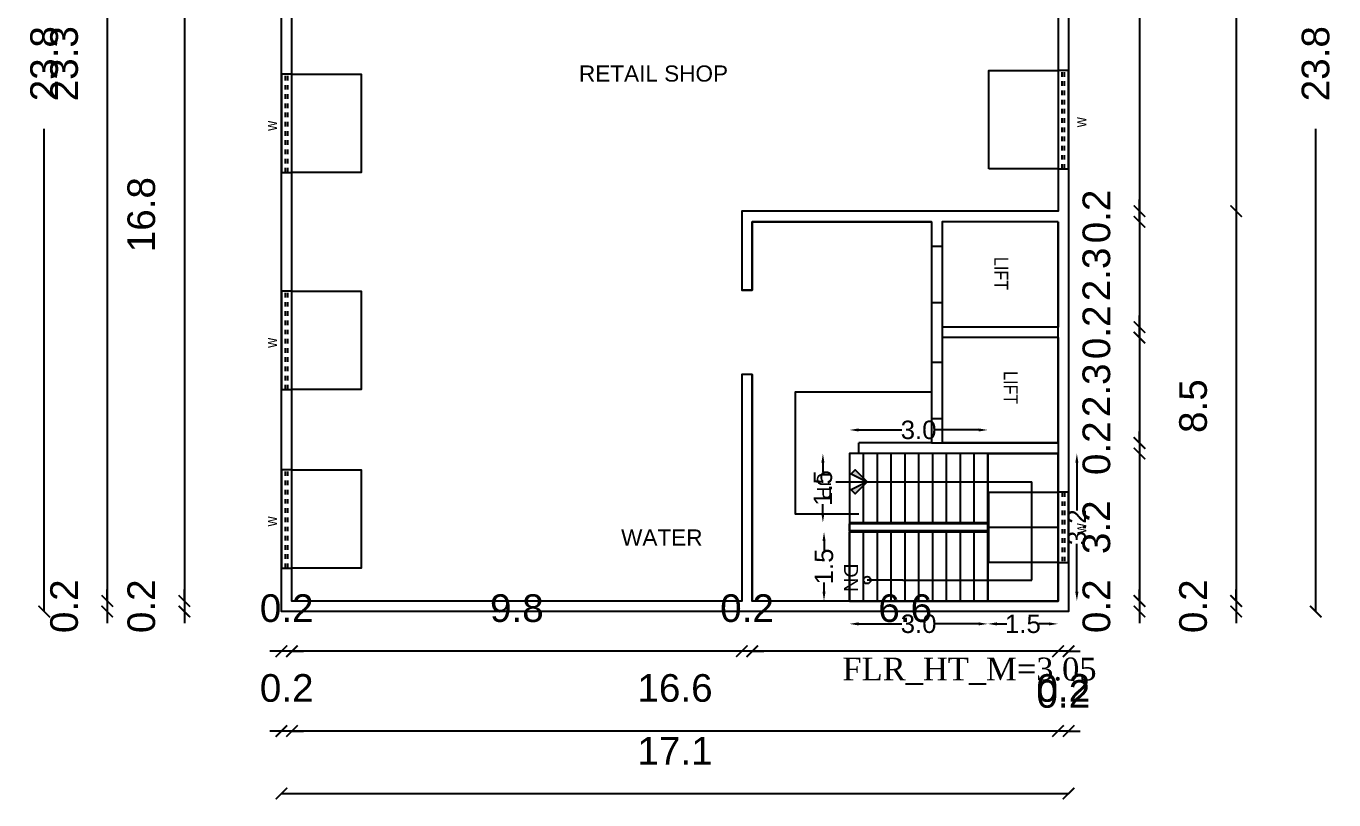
# Model space of a CAD drawing. Header units: metres. Extents: x 21671 to 43338, y -49512 to -25104.
# Drawn here: x 21864.47 to 21892.83, y -25137.59 to -25120.8 of the extents above; entities that cross this region are included whole.
import ezdxf

# ---------------------------------------------------------------- set-up
doc = ezdxf.new("R2010")
doc.units = ezdxf.units.M
doc.linetypes.add('HIDDENX2', pattern=[0.375, 0.25, -0.125])
for name, color, linetype in [('0 @ 1', 7, 'Continuous'), ('5', 5, 'Continuous'), ('BLK_1_FLR_4_BLT_UP_AREA', 7, 'Continuous'), ('BLK_1_FLR_4_LIFT_1', 7, 'Continuous'), ('BLK_1_FLR_4_REGULAR_ROOM', 7, 'Continuous'), ('BLK_1_FLR_4_ROOF_AREA', 7, 'Continuous'), ('BLK_1_FLR_4_STAIR_1', 7, 'Continuous'), ('BLK_1_FLR_4_STAIR_1_FLIGHT_1', 7, 'Continuous'), ('BLK_1_FLR_4_STAIR_1_FLIGHT_2', 7, 'Continuous'), ('BLK_1_FLR_4_STAIR_1_LANDING_1', 7, 'Continuous')]:
    doc.layers.add(name, color=color, linetype=linetype)
doc.styles.add('2mm', font='swissl.ttf', dxfattribs={"height": 2})
doc.styles.add('ARIAL', font='arial.ttf')
doc.styles.add('SEN', font='tahoma.ttf', dxfattribs={"height": 1})
doc.styles.get("Standard").update_dxf_attribs({"font": 'arial.ttf'})
doc.styles.add('TIMES', font='times.ttf')
doc.dimstyles.new('ISO-25', dxfattribs={"dimtxt": 1, "dimasz": 2.5, "dimexe": 1.25, "dimexo": 0.625, "dimtad": 1, "dimdec": 1, "dimzin": 1, "dimdsep": 46, "dimtxsty": 'Standard', "dimcen": 2.5, "dimse1": 1, "dimse2": 1, "dimsd1": 1, "dimsd2": 1, "dimadec": 1, "dimazin": 3, "dimtfac": 1, "dimtdec": 1, "dimtix": 1, "dimtmove": 2, "dimatfit": 3, "dimfxl": 0, "dimarcsym": 0})

# ---------------------------------------------------------------- blocks, each defined once
blk = doc.blocks.new('A$C674B7934')
at = {"layer": '5', "linetype": 'HIDDENX2'}
for p, q in [((3.5, 90), (3.5, 6)), ((5.5, 90), (5.5, 6))]:
    blk.add_line(p, q, dxfattribs=at)
at = {"layer": '5'}
blk.add_lwpolyline([(0, 6), (9, 6), (9, 90), (0, 90)], close=True, dxfattribs=at)
blk = doc.blocks.new('A$C617F55A5')
at = {"layer": '5', "linetype": 'HIDDENX2'}
for p, q in [((0, 5.5), (60, 5.5)), ((0, 3.5), (60, 3.5))]:
    blk.add_line(p, q, dxfattribs=at)
at = {"layer": '5'}
blk.add_lwpolyline([(60, 0), (60, 9), (0, 9), (0, 0)], close=True, dxfattribs=at)
blk = doc.blocks.new('_ArchTick')
at = {"color": 0, "linetype": 'ByBlock', "const_width": 0.15}
blk.add_lwpolyline([(-0.5, -0.5), (0.5, 0.5)], dxfattribs=at)
blk = doc.blocks.new('*D225')
at = {"color": 0, "lineweight": -2}
blk.add_line((21867.906, -25116.512), (21867.906, -25133.277), dxfattribs=at)
at = {"layer": 'Defpoints', "color": 0}
for p in [(21870.237, -25116.512), (21867.906, -25133.277), (21870.237, -25133.277)]:
    blk.add_point(p, dxfattribs=at)
at = {"color": 0, "lineweight": -2, "xscale": 0.25, "yscale": 0.25, "zscale": 0.25}
for p, rotation in [((21867.906, -25116.512), 90), ((21867.906, -25133.277), 270)]:
    blk.add_blockref('_ArchTick', p, dxfattribs=dict(at, rotation=rotation))
at = {"color": 0, "insert": (21866.974, -25124.894), "char_height": 0.6, "attachment_point": 5, "rotation": 90}
blk.add_mtext('16.8', dxfattribs=at)
blk = doc.blocks.new('*D196')
at = {"color": 0, "lineweight": -2}
for p, q in [((21867.906, -25133.277), (21867.906, -25133.027)), ((21867.906, -25133.277), (21867.906, -25133.506)), ((21867.906, -25133.506), (21867.906, -25133.756))]:
    blk.add_line(p, q, dxfattribs=at)
at = {"layer": 'Defpoints', "color": 0}
for p in [(21870.237, -25133.277), (21867.906, -25133.506), (21870.009, -25133.506)]:
    blk.add_point(p, dxfattribs=at)
at = {"color": 0, "lineweight": -2, "xscale": 0.25, "yscale": 0.25, "zscale": 0.25}
for p, rotation in [((21867.906, -25133.277), 270), ((21867.906, -25133.506), 90)]:
    blk.add_blockref('_ArchTick', p, dxfattribs=dict(at, rotation=rotation))
at = {"color": 0, "insert": (21866.974, -25133.391), "char_height": 0.6, "attachment_point": 5, "rotation": 90}
blk.add_mtext('0.2', dxfattribs=at)
blk = doc.blocks.new('*D198')
at = {"color": 0, "lineweight": -2}
blk.add_line((21866.232, -25109.958), (21866.232, -25133.277), dxfattribs=at)
at = {"layer": 'Defpoints', "color": 0}
for p in [(21870.237, -25109.958), (21866.232, -25133.277), (21870.237, -25133.277)]:
    blk.add_point(p, dxfattribs=at)
at = {"color": 0, "lineweight": -2, "xscale": 0.25, "yscale": 0.25, "zscale": 0.25}
for p, rotation in [((21866.232, -25109.958), 90), ((21866.232, -25133.277), 270)]:
    blk.add_blockref('_ArchTick', p, dxfattribs=dict(at, rotation=rotation))
at = {"color": 0, "insert": (21865.3, -25121.618), "char_height": 0.6, "attachment_point": 5, "rotation": 90}
blk.add_mtext('23.3', dxfattribs=at)
blk = doc.blocks.new('*D199')
at = {"color": 0, "lineweight": -2}
for p, q in [((21866.232, -25133.277), (21866.232, -25133.027)), ((21866.232, -25133.277), (21866.232, -25133.506)), ((21866.232, -25133.506), (21866.232, -25133.756))]:
    blk.add_line(p, q, dxfattribs=at)
at = {"layer": 'Defpoints', "color": 0}
for p in [(21870.237, -25133.277), (21866.232, -25133.506), (21870.009, -25133.506)]:
    blk.add_point(p, dxfattribs=at)
at = {"color": 0, "lineweight": -2, "xscale": 0.25, "yscale": 0.25, "zscale": 0.25}
for p, rotation in [((21866.232, -25133.277), 270), ((21866.232, -25133.506), 90)]:
    blk.add_blockref('_ArchTick', p, dxfattribs=dict(at, rotation=rotation))
at = {"color": 0, "insert": (21865.3, -25133.391), "char_height": 0.6, "attachment_point": 5, "rotation": 90}
blk.add_mtext('0.2', dxfattribs=at)
blk = doc.blocks.new('*D226')
at = {"color": 0, "lineweight": -2}
for p, q in [((21864.867, -25109.73), (21864.867, -25120.208)), ((21864.867, -25133.506), (21864.867, -25123.028))]:
    blk.add_line(p, q, dxfattribs=at)
at = {"layer": 'Defpoints', "color": 0}
for p in [(21870.009, -25109.73), (21864.867, -25133.506), (21870.009, -25133.506)]:
    blk.add_point(p, dxfattribs=at)
at = {"color": 0, "lineweight": -2, "xscale": 0.25, "yscale": 0.25, "zscale": 0.25}
for p, rotation in [((21864.867, -25109.73), 90), ((21864.867, -25133.506), 270)]:
    blk.add_blockref('_ArchTick', p, dxfattribs=dict(at, rotation=rotation))
at = {"color": 0, "insert": (21864.867, -25121.618), "char_height": 0.6, "attachment_point": 5, "rotation": 90}
blk.add_mtext('23.8', dxfattribs=at)
blk = doc.blocks.new('*D227')
at = {"color": 0, "lineweight": -2}
blk.add_line((21888.616, -25109.958), (21888.616, -25124.818), dxfattribs=at)
at = {"layer": 'Defpoints', "color": 0}
for p in [(21886.85, -25109.958), (21886.85, -25124.818), (21888.616, -25124.818)]:
    blk.add_point(p, dxfattribs=at)
at = {"color": 0, "lineweight": -2, "xscale": 0.25, "yscale": 0.25, "zscale": 0.25}
for p, rotation in [((21888.616, -25109.958), 90), ((21888.616, -25124.818), 270)]:
    blk.add_blockref('_ArchTick', p, dxfattribs=dict(at, rotation=rotation))
at = {"color": 0, "insert": (21887.685, -25117.388), "char_height": 0.6, "attachment_point": 5, "rotation": 90}
blk.add_mtext('14.9', dxfattribs=at)
blk = doc.blocks.new('*D228')
at = {"color": 0, "lineweight": -2}
for p, q in [((21888.616, -25124.818), (21888.616, -25124.568)), ((21888.616, -25124.818), (21888.616, -25125.047)), ((21888.616, -25125.047), (21888.616, -25125.297))]:
    blk.add_line(p, q, dxfattribs=at)
at = {"layer": 'Defpoints', "color": 0}
for p in [(21886.85, -25124.818), (21886.85, -25125.047), (21888.616, -25125.047)]:
    blk.add_point(p, dxfattribs=at)
at = {"color": 0, "lineweight": -2, "xscale": 0.25, "yscale": 0.25, "zscale": 0.25}
for p, rotation in [((21888.616, -25124.818), 270), ((21888.616, -25125.047), 90)]:
    blk.add_blockref('_ArchTick', p, dxfattribs=dict(at, rotation=rotation))
at = {"color": 0, "insert": (21887.685, -25124.933), "char_height": 0.6, "attachment_point": 5, "rotation": 90}
blk.add_mtext('0.2', dxfattribs=at)
blk = doc.blocks.new('*D229')
at = {"color": 0, "lineweight": -2}
for p, q in [((21888.616, -25125.047), (21888.616, -25124.797)), ((21888.616, -25125.047), (21888.616, -25127.333)), ((21888.616, -25127.333), (21888.616, -25127.583))]:
    blk.add_line(p, q, dxfattribs=at)
at = {"layer": 'Defpoints', "color": 0}
for p in [(21886.85, -25125.047), (21886.85, -25127.333), (21888.616, -25127.333)]:
    blk.add_point(p, dxfattribs=at)
at = {"color": 0, "lineweight": -2, "xscale": 0.25, "yscale": 0.25, "zscale": 0.25}
for p, rotation in [((21888.616, -25125.047), 270), ((21888.616, -25127.333), 90)]:
    blk.add_blockref('_ArchTick', p, dxfattribs=dict(at, rotation=rotation))
at = {"color": 0, "insert": (21887.684, -25126.19), "char_height": 0.6, "attachment_point": 5, "rotation": 90}
blk.add_mtext('2.3', dxfattribs=at)
blk = doc.blocks.new('*D230')
at = {"color": 0, "lineweight": -2}
for p, q in [((21888.616, -25127.333), (21888.616, -25127.083)), ((21888.616, -25127.333), (21888.616, -25127.562)), ((21888.616, -25127.562), (21888.616, -25127.812))]:
    blk.add_line(p, q, dxfattribs=at)
at = {"layer": 'Defpoints', "color": 0}
for p in [(21886.85, -25127.333), (21886.85, -25127.562), (21888.616, -25127.562)]:
    blk.add_point(p, dxfattribs=at)
at = {"color": 0, "lineweight": -2, "xscale": 0.25, "yscale": 0.25, "zscale": 0.25}
for p, rotation in [((21888.616, -25127.333), 270), ((21888.616, -25127.562), 90)]:
    blk.add_blockref('_ArchTick', p, dxfattribs=dict(at, rotation=rotation))
at = {"color": 0, "insert": (21887.685, -25127.447), "char_height": 0.6, "attachment_point": 5, "rotation": 90}
blk.add_mtext('0.2', dxfattribs=at)
blk = doc.blocks.new('*D231')
at = {"color": 0, "lineweight": -2}
for p, q in [((21888.616, -25127.562), (21888.616, -25127.312)), ((21888.616, -25127.562), (21888.616, -25129.848)), ((21888.616, -25129.848), (21888.616, -25130.098))]:
    blk.add_line(p, q, dxfattribs=at)
at = {"layer": 'Defpoints', "color": 0}
for p in [(21886.85, -25127.562), (21886.85, -25129.848), (21888.616, -25129.848)]:
    blk.add_point(p, dxfattribs=at)
at = {"color": 0, "lineweight": -2, "xscale": 0.25, "yscale": 0.25, "zscale": 0.25}
for p, rotation in [((21888.616, -25127.562), 270), ((21888.616, -25129.848), 90)]:
    blk.add_blockref('_ArchTick', p, dxfattribs=dict(at, rotation=rotation))
at = {"color": 0, "insert": (21887.684, -25128.705), "char_height": 0.6, "attachment_point": 5, "rotation": 90}
blk.add_mtext('2.3', dxfattribs=at)
blk = doc.blocks.new('*D232')
at = {"color": 0, "lineweight": -2}
for p, q in [((21888.616, -25129.848), (21888.616, -25129.598)), ((21888.616, -25129.848), (21888.616, -25130.076)), ((21888.616, -25130.076), (21888.616, -25130.326))]:
    blk.add_line(p, q, dxfattribs=at)
at = {"layer": 'Defpoints', "color": 0}
for p in [(21886.85, -25129.848), (21886.85, -25130.076), (21888.616, -25130.076)]:
    blk.add_point(p, dxfattribs=at)
at = {"color": 0, "lineweight": -2, "xscale": 0.25, "yscale": 0.25, "zscale": 0.25}
for p, rotation in [((21888.616, -25129.848), 270), ((21888.616, -25130.076), 90)]:
    blk.add_blockref('_ArchTick', p, dxfattribs=dict(at, rotation=rotation))
at = {"color": 0, "insert": (21887.685, -25129.962), "char_height": 0.6, "attachment_point": 5, "rotation": 90}
blk.add_mtext('0.2', dxfattribs=at)
blk = doc.blocks.new('*D233')
at = {"color": 0, "lineweight": -2}
blk.add_line((21888.616, -25130.076), (21888.616, -25133.277), dxfattribs=at)
at = {"layer": 'Defpoints', "color": 0}
for p in [(21886.85, -25130.076), (21886.85, -25133.277), (21888.616, -25133.277)]:
    blk.add_point(p, dxfattribs=at)
at = {"color": 0, "lineweight": -2, "xscale": 0.25, "yscale": 0.25, "zscale": 0.25}
for p, rotation in [((21888.616, -25130.076), 90), ((21888.616, -25133.277), 270)]:
    blk.add_blockref('_ArchTick', p, dxfattribs=dict(at, rotation=rotation))
at = {"color": 0, "insert": (21887.684, -25131.677), "char_height": 0.6, "attachment_point": 5, "rotation": 90}
blk.add_mtext('3.2', dxfattribs=at)
blk = doc.blocks.new('*D234')
at = {"color": 0, "lineweight": -2}
for p, q in [((21888.616, -25133.277), (21888.616, -25133.027)), ((21888.616, -25133.277), (21888.616, -25133.506)), ((21888.616, -25133.506), (21888.616, -25133.756))]:
    blk.add_line(p, q, dxfattribs=at)
at = {"layer": 'Defpoints', "color": 0}
for p in [(21886.85, -25133.277), (21887.079, -25133.506), (21888.616, -25133.506)]:
    blk.add_point(p, dxfattribs=at)
at = {"color": 0, "lineweight": -2, "xscale": 0.25, "yscale": 0.25, "zscale": 0.25}
for p, rotation in [((21888.616, -25133.277), 270), ((21888.616, -25133.506), 90)]:
    blk.add_blockref('_ArchTick', p, dxfattribs=dict(at, rotation=rotation))
at = {"color": 0, "insert": (21887.685, -25133.391), "char_height": 0.6, "attachment_point": 5, "rotation": 90}
blk.add_mtext('0.2', dxfattribs=at)
blk = doc.blocks.new('*D202')
at = {"color": 0, "lineweight": -2}
blk.add_line((21890.712, -25109.958), (21890.712, -25124.818), dxfattribs=at)
at = {"layer": 'Defpoints', "color": 0}
for p in [(21886.85, -25109.958), (21886.85, -25124.818), (21890.712, -25124.818)]:
    blk.add_point(p, dxfattribs=at)
at = {"color": 0, "lineweight": -2, "xscale": 0.25, "yscale": 0.25, "zscale": 0.25}
for p, rotation in [((21890.712, -25109.958), 90), ((21890.712, -25124.818), 270)]:
    blk.add_blockref('_ArchTick', p, dxfattribs=dict(at, rotation=rotation))
at = {"color": 0, "insert": (21889.781, -25117.388), "char_height": 0.6, "attachment_point": 5, "rotation": 90}
blk.add_mtext('14.9', dxfattribs=at)
blk = doc.blocks.new('*D203')
at = {"color": 0, "lineweight": -2}
blk.add_line((21890.712, -25124.818), (21890.712, -25133.277), dxfattribs=at)
at = {"layer": 'Defpoints', "color": 0}
for p in [(21886.85, -25124.818), (21886.85, -25133.277), (21890.712, -25133.277)]:
    blk.add_point(p, dxfattribs=at)
at = {"color": 0, "lineweight": -2, "xscale": 0.25, "yscale": 0.25, "zscale": 0.25}
for p, rotation in [((21890.712, -25124.818), 90), ((21890.712, -25133.277), 270)]:
    blk.add_blockref('_ArchTick', p, dxfattribs=dict(at, rotation=rotation))
at = {"color": 0, "insert": (21889.781, -25129.048), "char_height": 0.6, "attachment_point": 5, "rotation": 90}
blk.add_mtext('8.5', dxfattribs=at)
blk = doc.blocks.new('*D204')
at = {"color": 0, "lineweight": -2}
for p, q in [((21890.712, -25133.277), (21890.712, -25133.027)), ((21890.712, -25133.277), (21890.712, -25133.506)), ((21890.712, -25133.506), (21890.712, -25133.756))]:
    blk.add_line(p, q, dxfattribs=at)
at = {"layer": 'Defpoints', "color": 0}
for p in [(21886.85, -25133.277), (21887.079, -25133.506), (21890.712, -25133.506)]:
    blk.add_point(p, dxfattribs=at)
at = {"color": 0, "lineweight": -2, "xscale": 0.25, "yscale": 0.25, "zscale": 0.25}
for p, rotation in [((21890.712, -25133.277), 270), ((21890.712, -25133.506), 90)]:
    blk.add_blockref('_ArchTick', p, dxfattribs=dict(at, rotation=rotation))
at = {"color": 0, "insert": (21889.781, -25133.391), "char_height": 0.6, "attachment_point": 5, "rotation": 90}
blk.add_mtext('0.2', dxfattribs=at)
blk = doc.blocks.new('*D235')
at = {"color": 0, "lineweight": -2}
for p, q in [((21892.437, -25109.73), (21892.437, -25120.208)), ((21892.437, -25133.506), (21892.437, -25123.028))]:
    blk.add_line(p, q, dxfattribs=at)
at = {"layer": 'Defpoints', "color": 0}
for p in [(21887.079, -25109.73), (21887.079, -25133.506), (21892.437, -25133.506)]:
    blk.add_point(p, dxfattribs=at)
at = {"color": 0, "lineweight": -2, "xscale": 0.25, "yscale": 0.25, "zscale": 0.25}
for p, rotation in [((21892.437, -25109.73), 90), ((21892.437, -25133.506), 270)]:
    blk.add_blockref('_ArchTick', p, dxfattribs=dict(at, rotation=rotation))
at = {"color": 0, "insert": (21892.437, -25121.618), "char_height": 0.6, "attachment_point": 5, "rotation": 90}
blk.add_mtext('23.8', dxfattribs=at)
blk = doc.blocks.new('*D205')
at = {"color": 0, "lineweight": -2}
for p, q in [((21886.85, -25134.367), (21886.6, -25134.367)), ((21887.079, -25134.367), (21886.85, -25134.367)), ((21887.079, -25134.367), (21887.329, -25134.367))]:
    blk.add_line(p, q, dxfattribs=at)
at = {"layer": 'Defpoints', "color": 0}
for p in [(21886.85, -25133.277), (21887.079, -25133.506), (21886.85, -25134.367)]:
    blk.add_point(p, dxfattribs=at)
at = {"color": 0, "lineweight": -2, "xscale": 0.25, "yscale": 0.25, "zscale": 0.25}
blk.add_blockref('_ArchTick', (21886.85, -25134.367), dxfattribs=at)
at = {"color": 0, "lineweight": -2, "xscale": 0.25, "yscale": 0.25, "zscale": 0.25, "rotation": 180}
blk.add_blockref('_ArchTick', (21887.079, -25134.367), dxfattribs=at)
at = {"color": 0, "insert": (21886.964, -25135.298), "char_height": 0.6, "attachment_point": 5}
blk.add_mtext('0.2', dxfattribs=at)
blk = doc.blocks.new('*D236')
at = {"color": 0, "lineweight": -2}
blk.add_line((21886.85, -25134.367), (21880.22, -25134.367), dxfattribs=at)
at = {"layer": 'Defpoints', "color": 0}
for p in [(21880.22, -25133.277), (21886.85, -25133.277), (21880.22, -25134.367)]:
    blk.add_point(p, dxfattribs=at)
at = {"color": 0, "lineweight": -2, "xscale": 0.25, "yscale": 0.25, "zscale": 0.25, "rotation": 180}
blk.add_blockref('_ArchTick', (21880.22, -25134.367), dxfattribs=at)
at = {"color": 0, "lineweight": -2, "xscale": 0.25, "yscale": 0.25, "zscale": 0.25}
blk.add_blockref('_ArchTick', (21886.85, -25134.367), dxfattribs=at)
at = {"color": 0, "insert": (21883.535, -25133.436), "char_height": 0.6, "attachment_point": 5}
blk.add_mtext('6.6', dxfattribs=at)
blk = doc.blocks.new('*D237')
at = {"color": 0, "lineweight": -2}
for p, q in [((21879.992, -25134.367), (21879.742, -25134.367)), ((21880.22, -25134.367), (21879.992, -25134.367)), ((21880.22, -25134.367), (21880.47, -25134.367))]:
    blk.add_line(p, q, dxfattribs=at)
at = {"layer": 'Defpoints', "color": 0}
for p in [(21879.992, -25133.277), (21880.22, -25133.277), (21879.992, -25134.367)]:
    blk.add_point(p, dxfattribs=at)
at = {"color": 0, "lineweight": -2, "xscale": 0.25, "yscale": 0.25, "zscale": 0.25}
blk.add_blockref('_ArchTick', (21879.992, -25134.367), dxfattribs=at)
at = {"color": 0, "lineweight": -2, "xscale": 0.25, "yscale": 0.25, "zscale": 0.25, "rotation": 180}
blk.add_blockref('_ArchTick', (21880.22, -25134.367), dxfattribs=at)
at = {"color": 0, "insert": (21880.106, -25133.436), "char_height": 0.6, "attachment_point": 5}
blk.add_mtext('0.2', dxfattribs=at)
blk = doc.blocks.new('*D238')
at = {"color": 0, "lineweight": -2}
blk.add_line((21879.992, -25134.367), (21870.237, -25134.367), dxfattribs=at)
at = {"layer": 'Defpoints', "color": 0}
for p in [(21870.237, -25133.277), (21879.992, -25133.277), (21870.237, -25134.367)]:
    blk.add_point(p, dxfattribs=at)
at = {"color": 0, "lineweight": -2, "xscale": 0.25, "yscale": 0.25, "zscale": 0.25, "rotation": 180}
blk.add_blockref('_ArchTick', (21870.237, -25134.367), dxfattribs=at)
at = {"color": 0, "lineweight": -2, "xscale": 0.25, "yscale": 0.25, "zscale": 0.25}
blk.add_blockref('_ArchTick', (21879.992, -25134.367), dxfattribs=at)
at = {"color": 0, "insert": (21875.114, -25133.436), "char_height": 0.6, "attachment_point": 5}
blk.add_mtext('9.8', dxfattribs=at)
blk = doc.blocks.new('*D206')
at = {"color": 0, "lineweight": -2}
for p, q in [((21870.009, -25134.367), (21869.759, -25134.367)), ((21870.237, -25134.367), (21870.009, -25134.367)), ((21870.237, -25134.367), (21870.487, -25134.367))]:
    blk.add_line(p, q, dxfattribs=at)
at = {"layer": 'Defpoints', "color": 0}
for p in [(21870.237, -25133.277), (21870.009, -25133.506), (21870.009, -25134.367)]:
    blk.add_point(p, dxfattribs=at)
at = {"color": 0, "lineweight": -2, "xscale": 0.25, "yscale": 0.25, "zscale": 0.25}
blk.add_blockref('_ArchTick', (21870.009, -25134.367), dxfattribs=at)
at = {"color": 0, "lineweight": -2, "xscale": 0.25, "yscale": 0.25, "zscale": 0.25, "rotation": 180}
blk.add_blockref('_ArchTick', (21870.237, -25134.367), dxfattribs=at)
at = {"color": 0, "insert": (21870.123, -25133.436), "char_height": 0.6, "attachment_point": 5}
blk.add_mtext('0.2', dxfattribs=at)
blk = doc.blocks.new('*D207')
at = {"color": 0, "lineweight": -2}
for p, q in [((21886.85, -25136.099), (21886.6, -25136.099)), ((21887.079, -25136.099), (21886.85, -25136.099)), ((21887.079, -25136.099), (21887.329, -25136.099))]:
    blk.add_line(p, q, dxfattribs=at)
at = {"layer": 'Defpoints', "color": 0}
for p in [(21886.85, -25133.277), (21887.079, -25133.506), (21886.85, -25136.099)]:
    blk.add_point(p, dxfattribs=at)
at = {"color": 0, "lineweight": -2, "xscale": 0.25, "yscale": 0.25, "zscale": 0.25}
blk.add_blockref('_ArchTick', (21886.85, -25136.099), dxfattribs=at)
at = {"color": 0, "lineweight": -2, "xscale": 0.25, "yscale": 0.25, "zscale": 0.25, "rotation": 180}
blk.add_blockref('_ArchTick', (21887.079, -25136.099), dxfattribs=at)
at = {"color": 0, "insert": (21886.964, -25135.168), "char_height": 0.6, "attachment_point": 5}
blk.add_mtext('0.2', dxfattribs=at)
blk = doc.blocks.new('*D208')
at = {"color": 0, "lineweight": -2}
blk.add_line((21886.85, -25136.099), (21870.237, -25136.099), dxfattribs=at)
at = {"layer": 'Defpoints', "color": 0}
for p in [(21870.237, -25133.277), (21886.85, -25133.277), (21870.237, -25136.099)]:
    blk.add_point(p, dxfattribs=at)
at = {"color": 0, "lineweight": -2, "xscale": 0.25, "yscale": 0.25, "zscale": 0.25, "rotation": 180}
blk.add_blockref('_ArchTick', (21870.237, -25136.099), dxfattribs=at)
at = {"color": 0, "lineweight": -2, "xscale": 0.25, "yscale": 0.25, "zscale": 0.25}
blk.add_blockref('_ArchTick', (21886.85, -25136.099), dxfattribs=at)
at = {"color": 0, "insert": (21878.544, -25135.168), "char_height": 0.6, "attachment_point": 5}
blk.add_mtext('16.6', dxfattribs=at)
blk = doc.blocks.new('*D209')
at = {"color": 0, "lineweight": -2}
for p, q in [((21870.009, -25136.099), (21869.759, -25136.099)), ((21870.237, -25136.099), (21870.009, -25136.099)), ((21870.237, -25136.099), (21870.487, -25136.099))]:
    blk.add_line(p, q, dxfattribs=at)
at = {"layer": 'Defpoints', "color": 0}
for p in [(21870.237, -25133.277), (21870.009, -25133.506), (21870.009, -25136.099)]:
    blk.add_point(p, dxfattribs=at)
at = {"color": 0, "lineweight": -2, "xscale": 0.25, "yscale": 0.25, "zscale": 0.25}
blk.add_blockref('_ArchTick', (21870.009, -25136.099), dxfattribs=at)
at = {"color": 0, "lineweight": -2, "xscale": 0.25, "yscale": 0.25, "zscale": 0.25, "rotation": 180}
blk.add_blockref('_ArchTick', (21870.237, -25136.099), dxfattribs=at)
at = {"color": 0, "insert": (21870.123, -25135.168), "char_height": 0.6, "attachment_point": 5}
blk.add_mtext('0.2', dxfattribs=at)
blk = doc.blocks.new('*D239')
at = {"color": 0, "lineweight": -2}
blk.add_line((21870.009, -25137.454), (21887.079, -25137.454), dxfattribs=at)
at = {"layer": 'Defpoints', "color": 0}
for p in [(21870.009, -25133.506), (21887.079, -25133.506), (21887.079, -25137.454)]:
    blk.add_point(p, dxfattribs=at)
at = {"color": 0, "lineweight": -2, "xscale": 0.25, "yscale": 0.25, "zscale": 0.25, "rotation": 180}
blk.add_blockref('_ArchTick', (21870.009, -25137.454), dxfattribs=at)
at = {"color": 0, "lineweight": -2, "xscale": 0.25, "yscale": 0.25, "zscale": 0.25}
blk.add_blockref('_ArchTick', (21887.079, -25137.454), dxfattribs=at)
at = {"color": 0, "insert": (21878.544, -25136.528), "char_height": 0.6, "attachment_point": 5}
blk.add_mtext('17.1', dxfattribs=at)
blk = doc.blocks.new('*D324')
at = {"layer": 'BLK_1_FLR_4_STAIR_1_FLIGHT_2', "color": 0, "lineweight": -2}
for p, q in [((21882.526, -25129.566), (21883.463, -25129.566)), ((21885.126, -25129.566), (21884.189, -25129.566))]:
    blk.add_line(p, q, dxfattribs=at)
at = {"layer": 'BLK_1_FLR_4_STAIR_1_FLIGHT_2', "color": 0}
for points in [[(21882.526, -25129.532), (21882.526, -25129.599), (21882.326, -25129.566)], [(21885.126, -25129.532), (21885.126, -25129.599), (21885.326, -25129.566)]]:
    blk.add_solid(points, dxfattribs=at)
at = {"layer": 'Defpoints', "color": 0}
for p in [(21882.326, -25129.566), (21882.326, -25130.076), (21885.326, -25130.076)]:
    blk.add_point(p, dxfattribs=at)
at = {"layer": 'BLK_1_FLR_4_STAIR_1_FLIGHT_2', "color": 0, "insert": (21883.826, -25129.566), "char_height": 0.4, "attachment_point": 5}
blk.add_mtext('3.0', dxfattribs=at)
blk = doc.blocks.new('*D325')
at = {"layer": 'BLK_1_FLR_4_STAIR_1_FLIGHT_1', "color": 0, "lineweight": -2}
for p, q in [((21882.526, -25133.774), (21883.463, -25133.774)), ((21885.126, -25133.774), (21884.189, -25133.774))]:
    blk.add_line(p, q, dxfattribs=at)
at = {"layer": 'BLK_1_FLR_4_STAIR_1_FLIGHT_1', "color": 0}
for points in [[(21882.526, -25133.74), (21882.526, -25133.807), (21882.326, -25133.774)], [(21885.126, -25133.74), (21885.126, -25133.807), (21885.326, -25133.774)]]:
    blk.add_solid(points, dxfattribs=at)
at = {"layer": 'Defpoints', "color": 0}
for p in [(21882.326, -25133.277), (21885.326, -25133.277), (21882.326, -25133.774)]:
    blk.add_point(p, dxfattribs=at)
at = {"layer": 'BLK_1_FLR_4_STAIR_1_FLIGHT_1', "color": 0, "insert": (21883.826, -25133.774), "char_height": 0.4, "attachment_point": 5}
blk.add_mtext('3.0', dxfattribs=at)
blk = doc.blocks.new('*D326')
at = {"layer": 'BLK_1_FLR_4_STAIR_1_FLIGHT_1', "color": 0, "lineweight": -2}
for p, q in [((21881.775, -25131.977), (21881.775, -25132.18)), ((21881.775, -25133.077), (21881.775, -25132.874))]:
    blk.add_line(p, q, dxfattribs=at)
at = {"layer": 'BLK_1_FLR_4_STAIR_1_FLIGHT_1', "color": 0}
for points in [[(21881.742, -25131.977), (21881.808, -25131.977), (21881.775, -25131.777)], [(21881.742, -25133.077), (21881.808, -25133.077), (21881.775, -25133.277)]]:
    blk.add_solid(points, dxfattribs=at)
at = {"layer": 'Defpoints', "color": 0}
for p in [(21881.775, -25131.777), (21882.326, -25131.777), (21882.532, -25133.277)]:
    blk.add_point(p, dxfattribs=at)
at = {"layer": 'BLK_1_FLR_4_STAIR_1_FLIGHT_1', "color": 0, "insert": (21881.775, -25132.527), "char_height": 0.4, "attachment_point": 5, "rotation": 90}
blk.add_mtext('1.5', dxfattribs=at)
blk = doc.blocks.new('*D327')
at = {"layer": 'BLK_1_FLR_4_STAIR_1_FLIGHT_2', "color": 0, "lineweight": -2}
for p, q in [((21881.751, -25130.276), (21881.751, -25130.48)), ((21881.751, -25131.376), (21881.751, -25131.173))]:
    blk.add_line(p, q, dxfattribs=at)
at = {"layer": 'BLK_1_FLR_4_STAIR_1_FLIGHT_2', "color": 0}
for points in [[(21881.717, -25130.276), (21881.784, -25130.276), (21881.751, -25130.076)], [(21881.717, -25131.376), (21881.784, -25131.376), (21881.751, -25131.576)]]:
    blk.add_solid(points, dxfattribs=at)
at = {"layer": 'Defpoints', "color": 0}
for p in [(21882.532, -25130.076), (21881.751, -25131.576), (21882.326, -25131.576)]:
    blk.add_point(p, dxfattribs=at)
at = {"layer": 'BLK_1_FLR_4_STAIR_1_FLIGHT_2', "color": 0, "insert": (21881.751, -25130.826), "char_height": 0.4, "attachment_point": 5, "rotation": 90}
blk.add_mtext('1.5', dxfattribs=at)
blk = doc.blocks.new('*D328')
at = {"layer": 'BLK_1_FLR_4_STAIR_1_LANDING_1', "color": 0, "lineweight": -2}
for p, q in [((21885.526, -25133.774), (21885.741, -25133.774)), ((21886.65, -25133.774), (21886.435, -25133.774))]:
    blk.add_line(p, q, dxfattribs=at)
at = {"layer": 'BLK_1_FLR_4_STAIR_1_LANDING_1', "color": 0}
for points in [[(21885.526, -25133.74), (21885.526, -25133.807), (21885.326, -25133.774)], [(21886.65, -25133.74), (21886.65, -25133.807), (21886.85, -25133.774)]]:
    blk.add_solid(points, dxfattribs=at)
at = {"layer": 'Defpoints', "color": 0}
for p in [(21885.326, -25133.277), (21886.85, -25133.277), (21885.326, -25133.774)]:
    blk.add_point(p, dxfattribs=at)
at = {"layer": 'BLK_1_FLR_4_STAIR_1_LANDING_1', "color": 0, "insert": (21886.088, -25133.774), "char_height": 0.4, "attachment_point": 5}
blk.add_mtext('1.5', dxfattribs=at)
blk = doc.blocks.new('*D319')
at = {"layer": 'BLK_1_FLR_4_STAIR_1_LANDING_1', "color": 0, "lineweight": -2}
for p, q in [((21887.258, -25130.276), (21887.258, -25131.315)), ((21887.258, -25133.077), (21887.258, -25132.039))]:
    blk.add_line(p, q, dxfattribs=at)
at = {"layer": 'BLK_1_FLR_4_STAIR_1_LANDING_1', "color": 0}
for points in [[(21887.224, -25130.276), (21887.291, -25130.276), (21887.258, -25130.076)], [(21887.224, -25133.077), (21887.291, -25133.077), (21887.258, -25133.277)]]:
    blk.add_solid(points, dxfattribs=at)
at = {"layer": 'Defpoints', "color": 0}
for p in [(21886.85, -25130.076), (21886.85, -25133.277), (21887.258, -25133.277)]:
    blk.add_point(p, dxfattribs=at)
at = {"layer": 'BLK_1_FLR_4_STAIR_1_LANDING_1', "color": 0, "insert": (21887.258, -25131.677), "char_height": 0.4, "attachment_point": 5, "rotation": 90}
blk.add_mtext('3.2', dxfattribs=at)

msp = doc.modelspace()

# ---------------------------------------------------------------- hatches: boundary and pattern name
at = {"ltscale": 0.15}
h = msp.add_hatch(color=0, dxfattribs=at)
h.paths.add_polyline_path([(21882.449, -25130.432), (21882.708, -25130.69), (21882.363, -25130.518)])
h.paths.add_polyline_path([(21882.708, -25130.69), (21882.449, -25130.949), (21882.363, -25130.863)])

# ---------------------------------------------------------------- linework, layer by layer
at = {"color": 0}
for p, q in [((21886.85, -25109.958), (21886.85, -25124.818)), ((21870.237, -25133.277), (21870.237, -25116.512)), ((21886.85, -25124.818), (21879.992, -25124.818)), ((21879.992, -25124.818), (21879.992, -25126.533)), ((21884.107, -25125.047), (21880.22, -25125.047)), ((21880.22, -25125.047), (21880.22, -25126.533)), ((21884.107, -25125.047), (21884.107, -25125.58)), ((21886.85, -25125.047), (21884.335, -25125.047)), ((21884.335, -25125.047), (21884.335, -25125.58)), ((21886.85, -25125.047), (21886.85, -25127.333)), ((21884.107, -25125.58), (21884.335, -25125.58)), ((21880.22, -25126.533), (21879.992, -25126.533)), ((21884.107, -25126.8), (21884.107, -25128.095)), ((21884.107, -25126.8), (21884.335, -25126.8)), ((21884.335, -25126.8), (21884.335, -25127.333)), ((21886.85, -25127.333), (21884.335, -25127.333)), ((21884.335, -25127.562), (21884.335, -25128.095)), ((21886.85, -25127.562), (21884.335, -25127.562)), ((21886.85, -25127.562), (21886.85, -25129.848)), ((21884.107, -25128.095), (21884.335, -25128.095)), ((21879.992, -25128.362), (21879.992, -25133.277)), ((21880.22, -25128.362), (21879.992, -25128.362)), ((21880.22, -25128.362), (21880.22, -25133.277)), ((21884.107, -25129.314), (21884.107, -25129.848)), ((21884.107, -25129.314), (21884.335, -25129.314)), ((21884.335, -25129.314), (21884.335, -25129.848)), ((21880.22, -25130.076), (21880.22, -25129.848)), ((21884.107, -25129.848), (21882.532, -25129.848)), ((21882.532, -25130.076), (21882.532, -25129.848)), ((21886.85, -25129.848), (21884.335, -25129.848)), ((21882.326, -25130.076), (21882.326, -25131.601)), ((21886.85, -25130.076), (21882.532, -25130.076)), ((21882.626, -25130.076), (21882.626, -25131.601)), ((21882.926, -25130.076), (21882.926, -25131.601)), ((21883.226, -25130.076), (21883.226, -25131.601)), ((21883.526, -25130.076), (21883.526, -25131.601)), ((21883.826, -25130.076), (21883.826, -25131.601)), ((21884.126, -25130.076), (21884.126, -25131.601)), ((21884.426, -25130.076), (21884.426, -25131.601)), ((21884.726, -25130.076), (21884.726, -25131.601)), ((21885.026, -25130.076), (21885.026, -25131.601)), ((21885.326, -25130.076), (21885.326, -25131.601)), ((21886.85, -25130.076), (21886.85, -25133.277)), ((21882.032, -25130.69), (21886.281, -25130.69)), ((21886.281, -25132.824), (21886.281, -25130.69)), ((21885.326, -25131.601), (21882.326, -25131.601)), ((21882.326, -25131.753), (21882.326, -25131.601)), ((21885.326, -25131.753), (21885.326, -25131.601)), ((21885.326, -25131.753), (21882.326, -25131.753)), ((21882.326, -25131.753), (21882.326, -25133.277)), ((21882.626, -25131.753), (21882.626, -25133.277)), ((21882.926, -25131.753), (21882.926, -25133.277)), ((21883.226, -25131.753), (21883.226, -25133.277)), ((21883.526, -25131.753), (21883.526, -25133.277)), ((21883.826, -25131.753), (21883.826, -25133.277)), ((21884.126, -25131.753), (21884.126, -25133.277)), ((21884.426, -25131.753), (21884.426, -25133.277)), ((21884.726, -25131.753), (21884.726, -25133.277)), ((21885.026, -25131.753), (21885.026, -25133.277)), ((21885.326, -25131.677), (21886.85, -25131.677)), ((21885.326, -25131.753), (21885.326, -25133.277)), ((21883.487, -25132.824), (21882.709, -25132.824)), ((21883.487, -25132.824), (21886.281, -25132.824)), ((21879.992, -25133.277), (21870.237, -25133.277)), ((21886.85, -25133.277), (21880.22, -25133.277))]:
    msp.add_line(p, q, dxfattribs=at)
msp.add_lwpolyline([(21887.079, -25133.506), (21870.009, -25133.506), (21870.009, -25109.73), (21887.079, -25109.73)], close=True, dxfattribs=at)
at = {"color": 103}
for points in [[(21870.237, -25123.98), (21870.237, -25121.846), (21871.737, -25121.846), (21871.737, -25123.98), (21870.237, -25123.98)], [(21885.35, -25123.9), (21885.35, -25121.766), (21886.85, -25121.766), (21886.85, -25123.9), (21885.35, -25123.9)], [(21870.237, -25128.689), (21870.237, -25126.555), (21871.737, -25126.555), (21871.737, -25128.689), (21870.237, -25128.689)], [(21870.237, -25132.564), (21870.237, -25130.431), (21871.737, -25130.431), (21871.737, -25132.564), (21870.237, -25132.564)], [(21885.35, -25132.439), (21885.35, -25130.915), (21886.85, -25130.915), (21886.85, -25132.439), (21885.35, -25132.439)]]:
    msp.add_lwpolyline(points, dxfattribs=at)
at = {"color": 194}
msp.add_lwpolyline([(21884.108, -25128.748), (21881.147, -25128.748), (21881.147, -25131.389), (21882.532, -25131.389)], dxfattribs=at)
at = {"color": 0}
msp.add_lwpolyline([(21882.708, -25130.69), (21882.363, -25130.863), (21882.449, -25130.949), (21882.708, -25130.69), (21882.449, -25130.432), (21882.363, -25130.518), (21882.708, -25130.69)], dxfattribs=at)
msp.add_circle((21882.709, -25132.824), 0.0768, dxfattribs=at)
at = {"layer": 'BLK_1_FLR_4_BLT_UP_AREA', "color": 13}
msp.add_lwpolyline([(21870.009, -25109.73), (21887.079, -25109.73), (21887.079, -25133.506), (21870.009, -25133.506)], close=True, dxfattribs=at)
at = {"layer": 'BLK_1_FLR_4_LIFT_1', "color": 30}
msp.add_lwpolyline([(21886.85, -25125.047), (21884.335, -25125.047), (21884.335, -25129.848), (21886.85, -25129.848)], close=True, dxfattribs=at)
at = {"layer": 'BLK_1_FLR_4_REGULAR_ROOM', "color": 2}
msp.add_lwpolyline([(21886.85, -25109.958), (21886.85, -25124.818), (21884.108, -25124.818), (21879.992, -25124.818), (21879.992, -25126.533), (21880.22, -25126.533), (21880.22, -25125.047), (21884.107, -25125.047), (21884.107, -25129.848), (21886.85, -25129.848), (21886.85, -25133.277), (21880.22, -25133.277), (21880.22, -25128.362), (21879.992, -25128.362), (21879.992, -25133.277), (21870.237, -25133.277), (21870.237, -25109.958), (21872.6, -25109.958), (21872.6, -25116.512), (21872.828, -25116.512), (21872.828, -25113.997), (21880.251, -25113.997), (21880.251, -25109.958)], close=True, dxfattribs=at)
at = {"layer": 'BLK_1_FLR_4_ROOF_AREA', "color": 54}
msp.add_lwpolyline([(21870.009, -25109.73), (21887.079, -25109.73), (21887.079, -25133.506), (21870.009, -25133.506)], close=True, dxfattribs=at)
at = {"layer": 'BLK_1_FLR_4_STAIR_1', "color": 1}
msp.add_lwpolyline([(21886.85, -25130.076), (21882.326, -25130.076), (21882.326, -25133.277), (21886.85, -25133.277)], close=True, dxfattribs=at)
at = {"layer": 'BLK_1_FLR_4_STAIR_1_FLIGHT_1', "color": 7}
for p, q in [((21882.326, -25131.777), (21882.326, -25133.277)), ((21882.626, -25131.777), (21882.626, -25133.277)), ((21882.926, -25131.777), (21882.926, -25133.277)), ((21883.226, -25131.777), (21883.226, -25133.277)), ((21883.526, -25131.777), (21883.526, -25133.277)), ((21883.826, -25131.777), (21883.826, -25133.277)), ((21884.126, -25131.777), (21884.126, -25133.277)), ((21884.426, -25131.777), (21884.426, -25133.277)), ((21884.726, -25131.777), (21884.726, -25133.277)), ((21885.026, -25131.777), (21885.026, -25133.277)), ((21885.326, -25131.777), (21885.326, -25133.277))]:
    msp.add_line(p, q, dxfattribs=at)
msp.add_lwpolyline([(21882.326, -25131.777), (21885.326, -25131.777), (21885.326, -25133.277), (21882.326, -25133.277)], close=True, dxfattribs=at)
at = {"layer": 'BLK_1_FLR_4_STAIR_1_FLIGHT_2', "color": 7}
for p, q in [((21882.326, -25130.076), (21882.326, -25131.576)), ((21882.626, -25130.076), (21882.626, -25131.576)), ((21882.926, -25130.076), (21882.926, -25131.576)), ((21883.226, -25130.076), (21883.226, -25131.576)), ((21883.526, -25130.076), (21883.526, -25131.576)), ((21883.826, -25130.076), (21883.826, -25131.576)), ((21884.126, -25130.076), (21884.126, -25131.576)), ((21884.426, -25130.076), (21884.426, -25131.576)), ((21884.726, -25130.076), (21884.726, -25131.576)), ((21885.026, -25130.076), (21885.026, -25131.576)), ((21885.326, -25130.076), (21885.326, -25131.576))]:
    msp.add_line(p, q, dxfattribs=at)
msp.add_lwpolyline([(21882.326, -25131.576), (21885.326, -25131.576), (21885.326, -25130.076), (21882.326, -25130.076)], close=True, dxfattribs=at)
at = {"layer": 'BLK_1_FLR_4_STAIR_1_LANDING_1', "color": 7}
msp.add_lwpolyline([(21886.85, -25133.277), (21885.326, -25133.277), (21885.326, -25130.076), (21886.85, -25130.076)], close=True, dxfattribs=at)

# ---------------------------------------------------------------- block references
at = {"color": 0, "xscale": 0.0254017857142961, "yscale": 0.0254017857142961, "zscale": 0.0254017857142961}
for name, p, rotation in [('A$C674B7934', (21870.237, -25121.694), 180), ('A$C674B7934', (21887.079, -25121.614), 180), ('A$C674B7934', (21870.237, -25126.403), 180), ('A$C674B7934', (21870.237, -25130.278), 180), ('A$C617F55A5', (21886.85, -25130.915), 270)]:
    msp.add_blockref(name, p, dxfattribs=dict(at, rotation=rotation))

# ---------------------------------------------------------------- texts
at = {"color": 6}
for s, p in [('RETAIL SHOP', (21876.461, -25122.006)), ('WATER', (21877.375, -25132.074))]:
    msp.add_text(s, height=0.35, dxfattribs=at).set_placement(p)
at = {"color": 0, "style": 'ARIAL'}
for s, p in [('UP', (21881.621, -25130.487)), ('DN', (21882.209, -25132.463))]:
    msp.add_text(s, height=0.3048, rotation=270, dxfattribs=at).set_placement(p)
at = {"color": 0, "char_height": 0.2, "width": 26.3481, "attachment_point": 5, "rotation": 90.6255, "style": 'SEN'}
for insert in [(21887.365, -25122.887), (21869.816, -25122.965), (21869.816, -25127.674), (21869.816, -25131.549), (21887.365, -25131.701)]:
    msp.add_mtext('W', dxfattribs=dict(at, insert=insert))
at = {"layer": '0 @ 1', "color": 0, "char_height": 0.30482, "width": 462.36415, "attachment_point": 1, "rotation": 270, "style": '2mm'}
for insert in [(21885.771, -25125.812), (21885.976, -25128.288)]:
    msp.add_mtext('{\\fArial Narrow|b0|i0|c0|p34;\\C7;LIFT }', dxfattribs=dict(at, insert=insert))
at = {"layer": 'BLK_1_FLR_4_STAIR_1', "color": 1, "insert": (21882.175, -25134.505), "char_height": 0.49497, "width": 17.44019, "attachment_point": 1, "style": 'TIMES'}
msp.add_mtext('FLR_HT_M=3.05', dxfattribs=at)

# ---------------------------------------------------------------- dimensions: what is measured, and where the dimension line sits
at = {"color": 0}
for base, p1, p2, angle, picture, middle in [((21864.867, -25133.506), (21870.009, -25109.73), (21870.009, -25133.506), 270, '*D226', (21864.867, -25121.618)), ((21892.437, -25133.506), (21887.079, -25109.73), (21887.079, -25133.506), 270, '*D235', (21892.437, -25121.618)), ((21886.85, -25134.367), (21887.079, -25133.506), (21886.85, -25133.277), 180, '*D205', (21886.964, -25135.298))]:
    dim = msp.add_linear_dim(base=base, p1=p1, p2=p2, angle=angle, dimstyle='ISO-25', override={"dimtxt": 0.6, "dimasz": 0.25, "dimblk1": 'ArchTick', "dimblk2": 'ArchTick', "dimsah": 1, "dimsd1": 0, "dimsd2": 0}, dxfattribs=at)
    dim.commit()
    dim.dimension.update_dxf_attribs({"geometry": picture, "text_midpoint": middle, "dimtype": 160})
for base, p1, p2, angle, picture, middle in [((21866.232, -25133.277), (21870.237, -25109.958), (21870.237, -25133.277), 270, '*D198', (21865.3, -25121.618)), ((21888.616, -25124.818), (21886.85, -25109.958), (21886.85, -25124.818), 270, '*D227', (21887.685, -25117.388)), ((21890.712, -25124.818), (21886.85, -25109.958), (21886.85, -25124.818), 270, '*D202', (21889.781, -25117.388)), ((21867.906, -25133.277), (21870.237, -25116.512), (21870.237, -25133.277), 270, '*D225', (21866.974, -25124.894)), ((21888.616, -25125.047), (21886.85, -25124.818), (21886.85, -25125.047), 270, '*D228', (21887.685, -25124.933)), ((21890.712, -25133.277), (21886.85, -25124.818), (21886.85, -25133.277), 270, '*D203', (21889.781, -25129.048)), ((21888.616, -25127.333), (21886.85, -25125.047), (21886.85, -25127.333), 270, '*D229', (21887.684, -25126.19)), ((21888.616, -25127.562), (21886.85, -25127.333), (21886.85, -25127.562), 270, '*D230', (21887.685, -25127.447)), ((21888.616, -25129.848), (21886.85, -25127.562), (21886.85, -25129.848), 270, '*D231', (21887.684, -25128.705)), ((21888.616, -25130.076), (21886.85, -25129.848), (21886.85, -25130.076), 270, '*D232', (21887.685, -25129.962)), ((21888.616, -25133.277), (21886.85, -25130.076), (21886.85, -25133.277), 270, '*D233', (21887.684, -25131.677)), ((21866.232, -25133.506), (21870.237, -25133.277), (21870.009, -25133.506), 270, '*D199', (21865.3, -25133.391)), ((21867.906, -25133.506), (21870.237, -25133.277), (21870.009, -25133.506), 270, '*D196', (21866.974, -25133.391)), ((21870.009, -25134.367), (21870.237, -25133.277), (21870.009, -25133.506), 180, '*D206', (21870.123, -25133.436)), ((21870.237, -25134.367), (21879.992, -25133.277), (21870.237, -25133.277), 180, '*D238', (21875.114, -25133.436)), ((21879.992, -25134.367), (21880.22, -25133.277), (21879.992, -25133.277), 180, '*D237', (21880.106, -25133.436)), ((21880.22, -25134.367), (21886.85, -25133.277), (21880.22, -25133.277), 180, '*D236', (21883.535, -25133.436)), ((21888.616, -25133.506), (21886.85, -25133.277), (21887.079, -25133.506), 270, '*D234', (21887.685, -25133.391)), ((21890.712, -25133.506), (21886.85, -25133.277), (21887.079, -25133.506), 270, '*D204', (21889.781, -25133.391)), ((21870.009, -25136.099), (21870.237, -25133.277), (21870.009, -25133.506), 180, '*D209', (21870.123, -25135.168)), ((21870.237, -25136.099), (21886.85, -25133.277), (21870.237, -25133.277), 180, '*D208', (21878.544, -25135.168)), ((21886.85, -25136.099), (21887.079, -25133.506), (21886.85, -25133.277), 180, '*D207', (21886.964, -25135.168)), ((21887.079, -25137.454), (21870.009, -25133.506), (21887.079, -25133.506), 180, '*D239', (21878.544, -25136.528))]:
    dim = msp.add_linear_dim(base=base, p1=p1, p2=p2, angle=angle, dimstyle='ISO-25', override={"dimtxt": 0.6, "dimasz": 0.25, "dimblk1": 'ArchTick', "dimblk2": 'ArchTick', "dimsah": 1, "dimsd1": 0, "dimsd2": 0}, dxfattribs=at)
    dim.commit()
    dim.dimension.update_dxf_attribs({"geometry": picture, "text_midpoint": middle})
at = {"layer": 'BLK_1_FLR_4_STAIR_1_FLIGHT_1', "color": 2}
dim = msp.add_linear_dim(base=(21881.775, -25131.777), p1=(21882.532, -25133.277), p2=(21882.326, -25131.777), angle=270, dimstyle='ISO-25', override={"dimtxt": 0.4, "dimasz": 0.2, "dimgap": 0, "dimtad": 0, "dimsd1": 0, "dimsd2": 0, "dimfxl": 3, "dimfxlon": 1, "dimtfill": 0, "dimtfillclr": 256}, dxfattribs=at)
dim.commit()
dim.dimension.update_dxf_attribs({"geometry": '*D326', "text_midpoint": (21881.775, -25132.527)})
at = {"layer": 'BLK_1_FLR_4_STAIR_1_FLIGHT_1', "color": 1}
dim = msp.add_linear_dim(base=(21882.326, -25133.774), p1=(21885.326, -25133.277), p2=(21882.326, -25133.277), angle=180, dimstyle='ISO-25', override={"dimtxt": 0.4, "dimasz": 0.2, "dimgap": 0, "dimtad": 0, "dimsd1": 0, "dimsd2": 0, "dimfxl": 3, "dimfxlon": 1, "dimtfill": 0, "dimtfillclr": 256}, dxfattribs=at)
dim.commit()
dim.dimension.update_dxf_attribs({"geometry": '*D325', "text_midpoint": (21883.826, -25133.774)})
at = {"layer": 'BLK_1_FLR_4_STAIR_1_FLIGHT_2', "color": 1}
dim = msp.add_linear_dim(base=(21882.326, -25129.566), p1=(21885.326, -25130.076), p2=(21882.326, -25130.076), angle=180, dimstyle='ISO-25', override={"dimtxt": 0.4, "dimasz": 0.2, "dimgap": 0, "dimtad": 0, "dimsd1": 0, "dimsd2": 0, "dimfxl": 3, "dimfxlon": 1, "dimtfill": 0, "dimtfillclr": 256}, dxfattribs=at)
dim.commit()
dim.dimension.update_dxf_attribs({"geometry": '*D324', "text_midpoint": (21883.826, -25129.566)})
at = {"layer": 'BLK_1_FLR_4_STAIR_1_FLIGHT_2', "color": 2}
dim = msp.add_linear_dim(base=(21881.751, -25131.576), p1=(21882.532, -25130.076), p2=(21882.326, -25131.576), angle=270, dimstyle='ISO-25', override={"dimtxt": 0.4, "dimasz": 0.2, "dimgap": 0, "dimtad": 0, "dimsd1": 0, "dimsd2": 0, "dimfxl": 3, "dimfxlon": 1, "dimtfill": 0, "dimtfillclr": 256}, dxfattribs=at)
dim.commit()
dim.dimension.update_dxf_attribs({"geometry": '*D327', "text_midpoint": (21881.751, -25130.826)})
at = {"layer": 'BLK_1_FLR_4_STAIR_1_LANDING_1', "color": 1}
dim = msp.add_linear_dim(base=(21887.258, -25133.277), p1=(21886.85, -25130.076), p2=(21886.85, -25133.277), angle=270, dimstyle='ISO-25', override={"dimtxt": 0.4, "dimasz": 0.2, "dimgap": 0, "dimtad": 0, "dimsd1": 0, "dimsd2": 0, "dimfxl": 3, "dimfxlon": 1, "dimtfill": 0, "dimtfillclr": 256}, dxfattribs=at)
dim.commit()
dim.dimension.update_dxf_attribs({"geometry": '*D319', "text_midpoint": (21887.258, -25131.677)})
at = {"layer": 'BLK_1_FLR_4_STAIR_1_LANDING_1', "color": 2}
dim = msp.add_linear_dim(base=(21885.326, -25133.774), p1=(21886.85, -25133.277), p2=(21885.326, -25133.277), angle=180, dimstyle='ISO-25', override={"dimtxt": 0.4, "dimasz": 0.2, "dimgap": 0, "dimtad": 0, "dimsd1": 0, "dimsd2": 0, "dimfxl": 3, "dimfxlon": 1, "dimtfill": 0, "dimtfillclr": 256}, dxfattribs=at)
dim.commit()
dim.dimension.update_dxf_attribs({"geometry": '*D328', "text_midpoint": (21886.088, -25133.774)})

doc.saveas('drawing.dxf')
